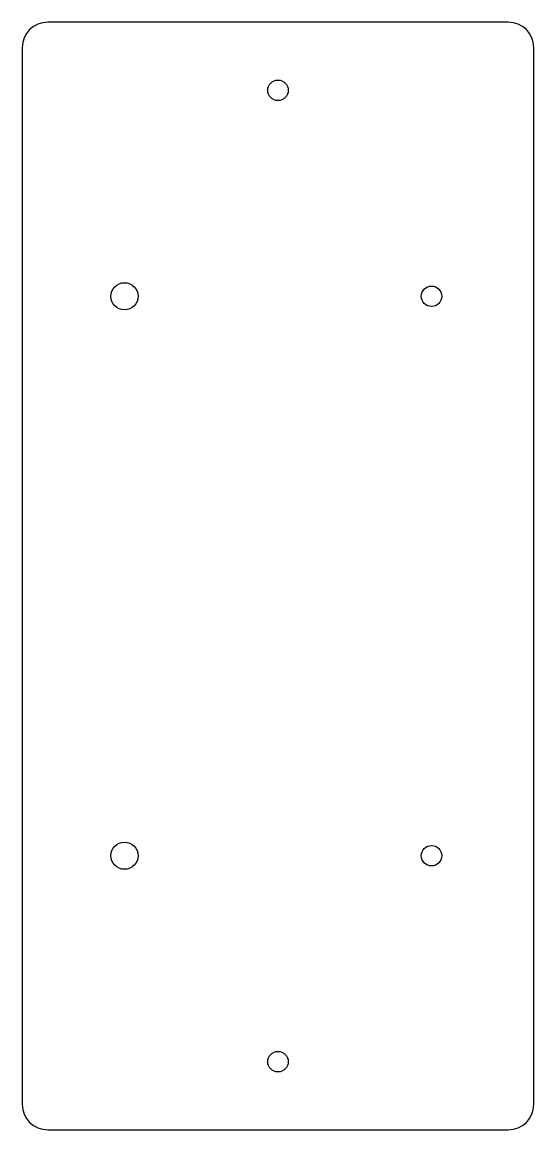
# Model space of a CAD drawing. Header units: millimetres. Extents: x 0 to 60, y 0 to 130.
import ezdxf

# ---------------------------------------------------------------- set-up
doc = ezdxf.new("R2010")
doc.units = ezdxf.units.MM

msp = doc.modelspace()

# ---------------------------------------------------------------- linework, layer by layer
at = {"color": 7, "linetype": 'Continuous', "lineweight": 25}
for p, q in [((57, 130), (3, 130)), ((0, 127), (0, 3)), ((60, 3), (60, 127)), ((3, 0), (57, 0))]:
    msp.add_line(p, q, dxfattribs=at)
for centre, radius in [((30, 122), 1.2), ((12, 97.825), 1.6), ((48, 97.825), 1.2), ((12, 32.175), 1.6), ((48, 32.175), 1.2), ((30, 8), 1.2)]:
    msp.add_circle(centre, radius, dxfattribs=at)
for centre, start, end in [((3, 127), 90, 180), ((57, 127), 0, 90), ((3, 3), 180, 270), ((57, 3), 270, 0)]:
    msp.add_arc(centre, 3, start, end, dxfattribs=at)

doc.saveas('drawing.dxf')
